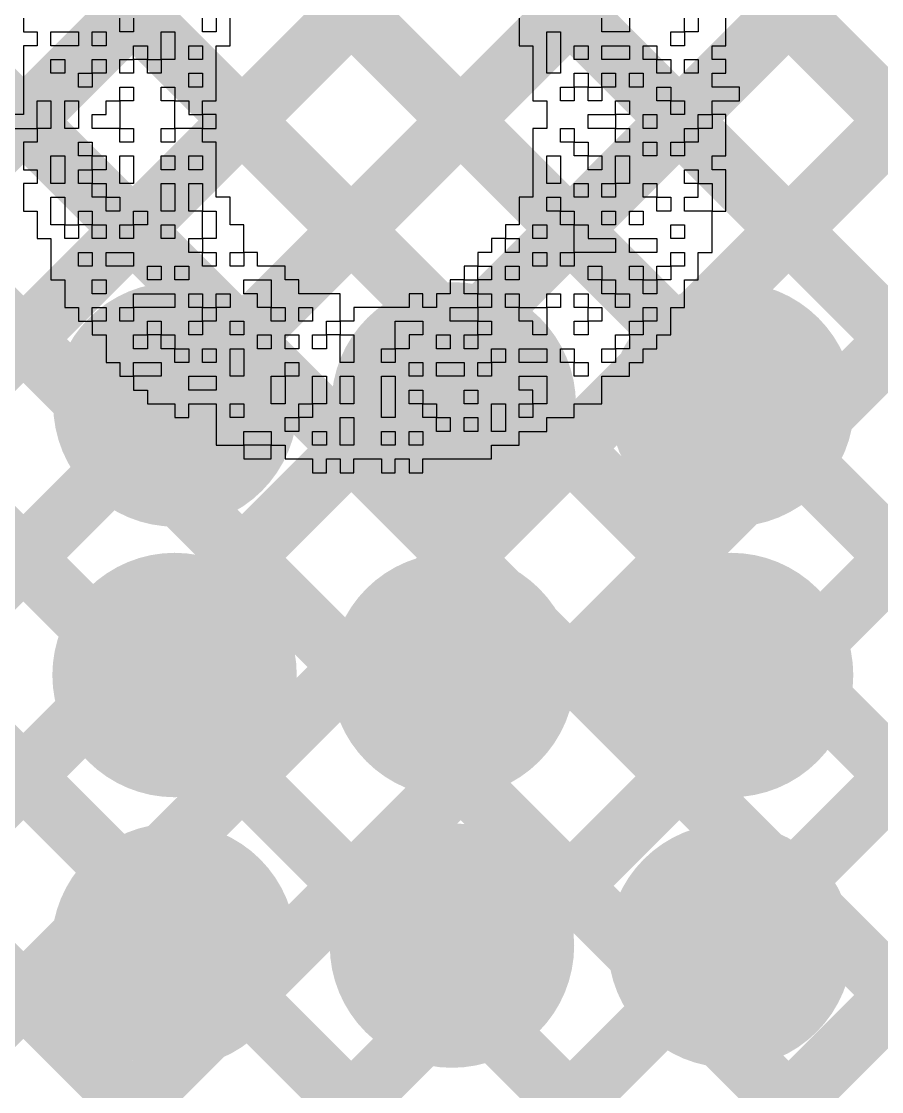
# Model space of a CAD drawing. Header units: millimetres. Extents: x 3.06 to 5.82, y 1.29 to 3.84.
# Drawn here: x 4.9071 to 5.0184, y 2.2361 to 2.3746 of the extents above; entities that cross this region are included whole.
import ezdxf

# ---------------------------------------------------------------- set-up
doc = ezdxf.new("R2010")
doc.units = ezdxf.units.MM
doc.header["$MEASUREMENT"] = 0
for name, color, linetype in [('BottomLayer', 5, 'Continuous'), ('BottomOverlay', 54, 'Continuous'), ('BottomSolder', 6, 'Continuous'), ('MultiLayer', 9, 'Continuous'), ('TopLayer', 1, 'Continuous'), ('TopSolder', 216, 'Continuous'), ('ViaHoleLayer', 16, 'Continuous')]:
    doc.layers.add(name, color=color, linetype=linetype)

msp = doc.modelspace()

# ---------------------------------------------------------------- linework, layer by layer
at = {"layer": 'BottomLayer', "const_width": 0.008}
for points in [[(4.789, 2.21513), (5.32539, 2.75152)], [(4.789, 2.18685), (5.35367, 2.75152)], [(4.789, 2.24341), (5.27927, 2.73368)], [(4.789, 2.15856), (5.355, 2.72456)], [(4.789, 2.13028), (5.35968, 2.70096)], [(4.789, 2.10199), (5.37281, 2.68581)], [(4.789, 2.5932), (5.38019, 2.002)], [(4.789, 2.07371), (5.2974, 2.58211)], [(4.789, 2.56491), (5.35191, 2.002)], [(4.79368, 2.0501), (5.299, 2.55542)], [(4.789, 2.53663), (5.32363, 2.002)], [(4.80587, 2.03401), (5.299, 2.52714)], [(4.789, 2.50834), (5.29534, 2.002)], [(4.789, 2.48006), (5.276, 1.99306)], [(4.789, 2.45177), (5.25277, 1.988)], [(4.789, 2.42349), (5.22449, 1.988)], [(4.789, 2.3952), (5.2102, 1.974)], [(4.789, 2.36692), (5.18784, 1.96808)]]:
    msp.add_lwpolyline(points, dxfattribs=at)
at = {"layer": 'BottomLayer', "const_width": 0.01181}
for points in [[(4.92109, 2.325, 1), (4.93291, 2.325, 1)], [(4.95709, 2.325, 1), (4.96891, 2.325, 1)], [(4.99309, 2.325, 1), (5.00491, 2.325, 1)], [(4.92098, 2.29, 1), (4.93279, 2.29, 1)], [(4.95698, 2.29, 1), (4.96879, 2.29, 1)], [(4.99298, 2.29, 1), (5.00479, 2.29, 1)], [(4.92087, 2.255, 1), (4.93268, 2.255, 1)], [(4.95687, 2.255, 1), (4.96868, 2.255, 1)], [(4.99287, 2.255, 1), (5.00468, 2.255, 1)]]:
    msp.add_lwpolyline(points, format="xyb", close=True, dxfattribs=at)
at = {"layer": 'BottomOverlay'}
for p, q in [((4.90733, 2.37497), (4.90733, 2.37319)), ((4.9198, 2.37319), (4.9198, 2.37497)), ((4.92158, 2.37497), (4.92158, 2.37319)), ((4.93049, 2.37319), (4.93049, 2.37497)), ((4.93227, 2.37497), (4.93227, 2.37319)), ((4.93406, 2.37319), (4.93406, 2.37497)), ((4.97147, 2.37497), (4.97147, 2.37319)), ((4.98216, 2.37319), (4.98216, 2.37497)), ((4.98573, 2.37497), (4.98573, 2.37319)), ((4.99285, 2.37319), (4.99285, 2.37497)), ((4.99463, 2.37497), (4.99463, 2.37319)), ((4.9982, 2.37319), (4.9982, 2.37497)), ((4.90733, 2.37319), (4.90911, 2.37319)), ((4.90911, 2.37319), (4.90911, 2.3714)), ((4.91089, 2.3714), (4.91089, 2.37319)), ((4.91089, 2.37319), (4.91446, 2.37319)), ((4.91446, 2.37319), (4.91446, 2.3714)), ((4.91624, 2.3714), (4.91624, 2.37319)), ((4.91624, 2.37319), (4.91802, 2.37319)), ((4.91802, 2.37319), (4.91802, 2.3714)), ((4.92158, 2.37319), (4.9198, 2.37319)), ((4.92515, 2.3714), (4.92515, 2.37319)), ((4.92515, 2.37319), (4.92693, 2.37319)), ((4.92693, 2.37319), (4.92693, 2.3714)), ((4.93227, 2.37319), (4.93049, 2.37319)), ((4.93406, 2.3714), (4.93406, 2.37319)), ((4.97147, 2.37319), (4.97147, 2.3714)), ((4.97504, 2.3714), (4.97504, 2.37319)), ((4.97504, 2.37319), (4.97682, 2.37319)), ((4.97682, 2.37319), (4.97682, 2.3714)), ((4.98573, 2.37319), (4.98216, 2.37319)), ((4.99107, 2.3714), (4.99107, 2.37319)), ((4.99107, 2.37319), (4.99285, 2.37319)), ((4.99463, 2.37319), (4.99285, 2.37319)), ((4.99285, 2.37319), (4.99285, 2.3714)), ((4.9982, 2.3714), (4.9982, 2.37319)), ((4.90911, 2.3714), (4.90733, 2.3714)), ((4.90733, 2.3714), (4.90733, 2.36962)), ((4.91446, 2.3714), (4.91089, 2.3714)), ((4.91802, 2.3714), (4.91624, 2.3714)), ((4.92158, 2.36962), (4.92158, 2.3714)), ((4.92158, 2.3714), (4.92337, 2.3714)), ((4.92337, 2.3714), (4.92337, 2.36962)), ((4.92515, 2.36962), (4.92515, 2.3714)), ((4.92693, 2.3714), (4.92693, 2.36962)), ((4.92871, 2.36962), (4.92871, 2.3714)), ((4.92871, 2.3714), (4.93049, 2.3714)), ((4.93049, 2.3714), (4.93049, 2.36962)), ((4.93227, 2.36962), (4.93227, 2.3714)), ((4.93227, 2.3714), (4.93406, 2.3714)), ((4.97147, 2.3714), (4.97325, 2.3714)), ((4.97325, 2.3714), (4.97325, 2.36962)), ((4.97504, 2.36962), (4.97504, 2.3714)), ((4.97682, 2.3714), (4.97682, 2.36962)), ((4.9786, 2.36962), (4.9786, 2.3714)), ((4.9786, 2.3714), (4.98038, 2.3714)), ((4.98038, 2.3714), (4.98038, 2.36962)), ((4.98216, 2.36962), (4.98216, 2.3714)), ((4.98216, 2.3714), (4.98573, 2.3714)), ((4.98573, 2.3714), (4.98573, 2.36962)), ((4.98751, 2.36962), (4.98751, 2.3714)), ((4.98751, 2.3714), (4.98929, 2.3714)), ((4.98929, 2.3714), (4.98929, 2.36962)), ((4.99285, 2.3714), (4.99107, 2.3714)), ((4.99642, 2.36962), (4.99642, 2.3714)), ((4.99642, 2.3714), (4.9982, 2.3714)), ((4.90733, 2.36962), (4.90733, 2.36784)), ((4.91089, 2.36784), (4.91089, 2.36962)), ((4.91089, 2.36962), (4.91267, 2.36962)), ((4.91267, 2.36962), (4.91267, 2.36784)), ((4.91624, 2.36784), (4.91624, 2.36962)), ((4.91624, 2.36962), (4.91802, 2.36962)), ((4.91802, 2.36962), (4.91802, 2.36784)), ((4.9198, 2.36784), (4.9198, 2.36962)), ((4.9198, 2.36962), (4.92158, 2.36962)), ((4.92337, 2.36962), (4.92158, 2.36962)), ((4.92158, 2.36962), (4.92158, 2.36784)), ((4.92337, 2.36784), (4.92337, 2.36962)), ((4.92337, 2.36962), (4.92515, 2.36962)), ((4.92693, 2.36962), (4.92515, 2.36962)), ((4.92515, 2.36962), (4.92515, 2.36784)), ((4.93049, 2.36962), (4.92871, 2.36962)), ((4.93227, 2.36784), (4.93227, 2.36962)), ((4.97325, 2.36962), (4.97325, 2.36784)), ((4.97504, 2.36784), (4.97504, 2.36962)), ((4.97682, 2.36962), (4.97682, 2.36784)), ((4.98038, 2.36962), (4.9786, 2.36962)), ((4.98573, 2.36962), (4.98216, 2.36962)), ((4.98929, 2.36962), (4.98751, 2.36962)), ((4.98929, 2.36784), (4.98929, 2.36962)), ((4.98929, 2.36962), (4.99107, 2.36962)), ((4.99107, 2.36962), (4.99107, 2.36784)), ((4.99285, 2.36784), (4.99285, 2.36962)), ((4.99285, 2.36962), (4.99463, 2.36962)), ((4.99463, 2.36962), (4.99463, 2.36784)), ((4.9982, 2.36962), (4.99642, 2.36962)), ((4.9982, 2.36784), (4.9982, 2.36962)), ((4.90733, 2.36784), (4.90733, 2.36606)), ((4.91267, 2.36784), (4.91089, 2.36784)), ((4.91446, 2.36606), (4.91446, 2.36784)), ((4.91446, 2.36784), (4.91624, 2.36784)), ((4.91802, 2.36784), (4.91624, 2.36784)), ((4.91624, 2.36784), (4.91624, 2.36606)), ((4.92158, 2.36784), (4.9198, 2.36784)), ((4.92515, 2.36784), (4.92337, 2.36784)), ((4.92871, 2.36606), (4.92871, 2.36784)), ((4.92871, 2.36784), (4.93049, 2.36784)), ((4.93049, 2.36784), (4.93049, 2.36606)), ((4.93227, 2.36606), (4.93227, 2.36784)), ((4.97325, 2.36784), (4.97325, 2.36606)), ((4.97682, 2.36784), (4.97504, 2.36784)), ((4.9786, 2.36606), (4.9786, 2.36784)), ((4.9786, 2.36784), (4.98038, 2.36784)), ((4.98038, 2.36784), (4.98038, 2.36606)), ((4.98216, 2.36606), (4.98216, 2.36784)), ((4.98216, 2.36784), (4.98394, 2.36784)), ((4.98394, 2.36784), (4.98394, 2.36606)), ((4.98573, 2.36606), (4.98573, 2.36784)), ((4.98573, 2.36784), (4.98751, 2.36784)), ((4.98751, 2.36784), (4.98751, 2.36606)), ((4.99107, 2.36784), (4.98929, 2.36784)), ((4.99463, 2.36784), (4.99285, 2.36784)), ((4.99642, 2.36606), (4.99642, 2.36784)), ((4.99642, 2.36784), (4.9982, 2.36784)), ((4.90733, 2.36606), (4.90733, 2.36428)), ((4.91624, 2.36606), (4.91446, 2.36606)), ((4.9198, 2.36428), (4.9198, 2.36606)), ((4.9198, 2.36606), (4.92158, 2.36606)), ((4.92158, 2.36606), (4.92158, 2.36428)), ((4.92515, 2.36428), (4.92515, 2.36606)), ((4.92515, 2.36606), (4.92693, 2.36606)), ((4.92693, 2.36606), (4.92693, 2.36428)), ((4.93049, 2.36606), (4.92871, 2.36606)), ((4.93227, 2.36428), (4.93227, 2.36606)), ((4.97325, 2.36606), (4.97325, 2.36428)), ((4.97682, 2.36428), (4.97682, 2.36606)), ((4.97682, 2.36606), (4.9786, 2.36606)), ((4.98038, 2.36606), (4.9786, 2.36606)), ((4.9786, 2.36606), (4.9786, 2.36428)), ((4.98038, 2.36428), (4.98038, 2.36606)), ((4.98038, 2.36606), (4.98216, 2.36606)), ((4.98394, 2.36606), (4.98216, 2.36606)), ((4.98216, 2.36606), (4.98216, 2.36428)), ((4.98751, 2.36606), (4.98573, 2.36606)), ((4.98929, 2.36428), (4.98929, 2.36606)), ((4.98929, 2.36606), (4.99107, 2.36606)), ((4.99107, 2.36606), (4.99107, 2.36428)), ((4.99998, 2.36606), (4.99642, 2.36606)), ((4.99998, 2.36428), (4.99998, 2.36606)), ((4.90733, 2.36428), (4.90733, 2.3625)), ((4.90911, 2.3625), (4.90911, 2.36428)), ((4.90911, 2.36428), (4.91089, 2.36428)), ((4.91089, 2.36428), (4.91089, 2.3625)), ((4.91267, 2.3625), (4.91267, 2.36428)), ((4.91267, 2.36428), (4.91446, 2.36428)), ((4.91446, 2.36428), (4.91446, 2.3625)), ((4.91802, 2.3625), (4.91802, 2.36428)), ((4.91802, 2.36428), (4.9198, 2.36428)), ((4.92158, 2.36428), (4.9198, 2.36428)), ((4.9198, 2.36428), (4.9198, 2.3625)), ((4.92693, 2.36428), (4.92515, 2.36428)), ((4.92693, 2.3625), (4.92693, 2.36428)), ((4.92693, 2.36428), (4.92871, 2.36428)), ((4.92871, 2.36428), (4.92871, 2.3625)), ((4.93049, 2.3625), (4.93049, 2.36428)), ((4.93049, 2.36428), (4.93227, 2.36428)), ((4.97325, 2.36428), (4.97504, 2.36428)), ((4.97504, 2.36428), (4.97504, 2.3625)), ((4.9786, 2.36428), (4.97682, 2.36428)), ((4.98216, 2.36428), (4.98038, 2.36428)), ((4.98394, 2.3625), (4.98394, 2.36428)), ((4.98394, 2.36428), (4.98573, 2.36428)), ((4.98573, 2.36428), (4.98573, 2.3625)), ((4.99107, 2.36428), (4.98929, 2.36428)), ((4.99107, 2.3625), (4.99107, 2.36428)), ((4.99107, 2.36428), (4.99285, 2.36428)), ((4.99285, 2.36428), (4.99285, 2.3625)), ((4.99642, 2.3625), (4.99642, 2.36428)), ((4.99642, 2.36428), (4.99998, 2.36428)), ((4.90733, 2.3625), (4.90555, 2.3625)), ((4.90911, 2.36071), (4.90911, 2.3625)), ((4.91089, 2.3625), (4.91089, 2.36071)), ((4.91267, 2.36071), (4.91267, 2.3625)), ((4.91446, 2.3625), (4.91446, 2.36071)), ((4.91624, 2.36071), (4.91624, 2.3625)), ((4.91624, 2.3625), (4.91802, 2.3625)), ((4.9198, 2.3625), (4.9198, 2.36071)), ((4.92693, 2.36071), (4.92693, 2.3625)), ((4.92871, 2.3625), (4.93049, 2.3625)), ((4.93227, 2.3625), (4.93049, 2.3625)), ((4.93049, 2.3625), (4.93049, 2.36071)), ((4.93227, 2.36071), (4.93227, 2.3625)), ((4.97504, 2.3625), (4.97504, 2.36071)), ((4.98038, 2.36071), (4.98038, 2.3625)), ((4.98038, 2.3625), (4.98394, 2.3625)), ((4.98573, 2.3625), (4.98394, 2.3625)), ((4.98394, 2.3625), (4.98394, 2.36071)), ((4.98751, 2.36071), (4.98751, 2.3625)), ((4.98751, 2.3625), (4.98929, 2.3625)), ((4.98929, 2.3625), (4.98929, 2.36071)), ((4.99285, 2.3625), (4.99107, 2.3625)), ((4.99463, 2.36071), (4.99463, 2.3625)), ((4.99463, 2.3625), (4.99642, 2.3625)), ((4.9982, 2.3625), (4.99642, 2.3625)), ((4.99642, 2.3625), (4.99642, 2.36071)), ((4.9982, 2.36071), (4.9982, 2.3625)), ((4.90555, 2.36071), (4.90911, 2.36071)), ((4.91089, 2.36071), (4.90911, 2.36071)), ((4.90911, 2.36071), (4.90911, 2.35893)), ((4.91446, 2.36071), (4.91267, 2.36071)), ((4.9198, 2.36071), (4.91624, 2.36071)), ((4.9198, 2.35893), (4.9198, 2.36071)), ((4.9198, 2.36071), (4.92158, 2.36071)), ((4.92158, 2.36071), (4.92158, 2.35893)), ((4.92515, 2.35893), (4.92515, 2.36071)), ((4.92515, 2.36071), (4.92693, 2.36071)), ((4.93049, 2.36071), (4.92693, 2.36071)), ((4.92693, 2.36071), (4.92693, 2.35893)), ((4.93049, 2.35893), (4.93049, 2.36071)), ((4.93049, 2.36071), (4.93227, 2.36071)), ((4.97504, 2.36071), (4.97325, 2.36071)), ((4.97325, 2.36071), (4.97325, 2.35893)), ((4.97682, 2.35893), (4.97682, 2.36071)), ((4.97682, 2.36071), (4.9786, 2.36071)), ((4.9786, 2.36071), (4.9786, 2.35893)), ((4.98394, 2.36071), (4.98038, 2.36071)), ((4.98394, 2.35893), (4.98394, 2.36071)), ((4.98394, 2.36071), (4.98573, 2.36071)), ((4.98573, 2.36071), (4.98573, 2.35893)), ((4.98929, 2.36071), (4.98751, 2.36071)), ((4.99285, 2.35893), (4.99285, 2.36071)), ((4.99285, 2.36071), (4.99463, 2.36071)), ((4.99642, 2.36071), (4.99463, 2.36071)), ((4.99463, 2.36071), (4.99463, 2.35893)), ((4.9982, 2.35893), (4.9982, 2.36071)), ((4.90911, 2.35893), (4.90733, 2.35893)), ((4.90733, 2.35893), (4.90733, 2.35715)), ((4.91446, 2.35715), (4.91446, 2.35893)), ((4.91446, 2.35893), (4.91624, 2.35893)), ((4.91624, 2.35893), (4.91624, 2.35715)), ((4.92158, 2.35893), (4.9198, 2.35893)), ((4.92693, 2.35893), (4.92515, 2.35893)), ((4.93227, 2.35893), (4.93049, 2.35893)), ((4.93227, 2.35715), (4.93227, 2.35893)), ((4.97325, 2.35893), (4.97325, 2.35715)), ((4.9786, 2.35893), (4.97682, 2.35893)), ((4.9786, 2.35715), (4.9786, 2.35893)), ((4.9786, 2.35893), (4.98038, 2.35893)), ((4.98038, 2.35893), (4.98038, 2.35715)), ((4.98573, 2.35893), (4.98394, 2.35893)), ((4.98751, 2.35715), (4.98751, 2.35893)), ((4.98751, 2.35893), (4.98929, 2.35893)), ((4.98929, 2.35893), (4.98929, 2.35715)), ((4.99107, 2.35715), (4.99107, 2.35893)), ((4.99107, 2.35893), (4.99285, 2.35893)), ((4.99463, 2.35893), (4.99285, 2.35893)), ((4.99285, 2.35893), (4.99285, 2.35715)), ((4.9982, 2.35715), (4.9982, 2.35893)), ((4.90733, 2.35715), (4.90733, 2.35537)), ((4.91089, 2.35537), (4.91089, 2.35715)), ((4.91089, 2.35715), (4.91267, 2.35715)), ((4.91267, 2.35715), (4.91267, 2.35537)), ((4.91624, 2.35715), (4.91446, 2.35715)), ((4.91624, 2.35537), (4.91624, 2.35715)), ((4.91624, 2.35715), (4.91802, 2.35715)), ((4.91802, 2.35715), (4.91802, 2.35537)), ((4.9198, 2.35537), (4.9198, 2.35715)), ((4.9198, 2.35715), (4.92158, 2.35715)), ((4.92158, 2.35715), (4.92158, 2.35537)), ((4.92515, 2.35537), (4.92515, 2.35715)), ((4.92515, 2.35715), (4.92693, 2.35715)), ((4.92693, 2.35715), (4.92693, 2.35537)), ((4.92871, 2.35537), (4.92871, 2.35715)), ((4.92871, 2.35715), (4.93049, 2.35715)), ((4.93049, 2.35715), (4.93049, 2.35537)), ((4.93227, 2.35537), (4.93227, 2.35715)), ((4.97325, 2.35715), (4.97325, 2.35537)), ((4.97504, 2.35537), (4.97504, 2.35715)), ((4.97504, 2.35715), (4.97682, 2.35715)), ((4.97682, 2.35715), (4.97682, 2.35537)), ((4.98038, 2.35715), (4.9786, 2.35715)), ((4.98038, 2.35537), (4.98038, 2.35715)), ((4.98038, 2.35715), (4.98216, 2.35715)), ((4.98216, 2.35715), (4.98216, 2.35537)), ((4.98394, 2.35537), (4.98394, 2.35715)), ((4.98394, 2.35715), (4.98573, 2.35715)), ((4.98573, 2.35715), (4.98573, 2.35537)), ((4.98929, 2.35715), (4.98751, 2.35715)), ((4.99285, 2.35715), (4.99107, 2.35715)), ((4.99642, 2.35537), (4.99642, 2.35715)), ((4.99642, 2.35715), (4.9982, 2.35715)), ((4.90733, 2.35537), (4.90911, 2.35537)), ((4.90911, 2.35537), (4.90911, 2.35359)), ((4.91089, 2.35359), (4.91089, 2.35537)), ((4.91267, 2.35537), (4.91267, 2.35359)), ((4.91446, 2.35359), (4.91446, 2.35537)), ((4.91446, 2.35537), (4.91624, 2.35537)), ((4.91802, 2.35537), (4.91624, 2.35537)), ((4.91624, 2.35537), (4.91624, 2.35359)), ((4.9198, 2.35359), (4.9198, 2.35537)), ((4.92158, 2.35537), (4.92158, 2.35359)), ((4.92693, 2.35537), (4.92515, 2.35537)), ((4.93049, 2.35537), (4.92871, 2.35537)), ((4.93227, 2.35359), (4.93227, 2.35537)), ((4.97325, 2.35537), (4.97325, 2.35359)), ((4.97504, 2.35359), (4.97504, 2.35537)), ((4.97682, 2.35537), (4.97682, 2.35359)), ((4.98216, 2.35537), (4.98038, 2.35537)), ((4.98394, 2.35359), (4.98394, 2.35537)), ((4.98573, 2.35537), (4.98573, 2.35359)), ((4.99285, 2.35359), (4.99285, 2.35537)), ((4.99285, 2.35537), (4.99463, 2.35537)), ((4.99463, 2.35537), (4.99463, 2.35359)), ((4.9982, 2.35537), (4.99642, 2.35537)), ((4.9982, 2.35359), (4.9982, 2.35537)), ((4.90911, 2.35359), (4.90733, 2.35359)), ((4.90733, 2.35359), (4.90733, 2.35181)), ((4.91267, 2.35359), (4.91089, 2.35359)), ((4.91624, 2.35359), (4.91446, 2.35359)), ((4.91624, 2.35181), (4.91624, 2.35359)), ((4.91624, 2.35359), (4.91802, 2.35359)), ((4.91802, 2.35359), (4.91802, 2.35181)), ((4.92158, 2.35359), (4.9198, 2.35359)), ((4.92515, 2.35181), (4.92515, 2.35359)), ((4.92515, 2.35359), (4.92693, 2.35359)), ((4.92693, 2.35359), (4.92693, 2.35181)), ((4.92871, 2.35181), (4.92871, 2.35359)), ((4.92871, 2.35359), (4.93049, 2.35359)), ((4.93049, 2.35359), (4.93049, 2.35181)), ((4.93227, 2.35181), (4.93227, 2.35359)), ((4.97325, 2.35359), (4.97325, 2.35181)), ((4.97682, 2.35359), (4.97504, 2.35359)), ((4.9786, 2.35181), (4.9786, 2.35359)), ((4.9786, 2.35359), (4.98038, 2.35359)), ((4.98038, 2.35359), (4.98038, 2.35181)), ((4.98216, 2.35181), (4.98216, 2.35359)), ((4.98216, 2.35359), (4.98394, 2.35359)), ((4.98573, 2.35359), (4.98394, 2.35359)), ((4.98394, 2.35359), (4.98394, 2.35181)), ((4.98751, 2.35181), (4.98751, 2.35359)), ((4.98751, 2.35359), (4.98929, 2.35359)), ((4.98929, 2.35359), (4.98929, 2.35181)), ((4.99463, 2.35359), (4.99285, 2.35359)), ((4.99463, 2.35181), (4.99463, 2.35359)), ((4.99463, 2.35359), (4.99642, 2.35359)), ((4.99642, 2.35359), (4.99642, 2.35181)), ((4.9982, 2.35181), (4.9982, 2.35359)), ((4.90733, 2.35181), (4.90733, 2.35002)), ((4.91089, 2.35002), (4.91089, 2.35181)), ((4.91089, 2.35181), (4.91267, 2.35181)), ((4.91267, 2.35181), (4.91267, 2.35002)), ((4.91802, 2.35181), (4.91624, 2.35181)), ((4.91802, 2.35002), (4.91802, 2.35181)), ((4.91802, 2.35181), (4.9198, 2.35181)), ((4.9198, 2.35181), (4.9198, 2.35002)), ((4.92515, 2.35002), (4.92515, 2.35181)), ((4.92693, 2.35181), (4.92693, 2.35002)), ((4.92871, 2.35002), (4.92871, 2.35181)), ((4.93049, 2.35181), (4.93049, 2.35002)), ((4.93406, 2.35181), (4.93227, 2.35181)), ((4.93406, 2.35002), (4.93406, 2.35181)), ((4.97325, 2.35181), (4.97147, 2.35181)), ((4.97147, 2.35181), (4.97147, 2.35002)), ((4.97504, 2.35002), (4.97504, 2.35181)), ((4.97504, 2.35181), (4.97682, 2.35181)), ((4.97682, 2.35181), (4.97682, 2.35002)), ((4.98038, 2.35181), (4.9786, 2.35181)), ((4.98394, 2.35181), (4.98216, 2.35181)), ((4.98929, 2.35181), (4.98751, 2.35181)), ((4.98929, 2.35002), (4.98929, 2.35181)), ((4.98929, 2.35181), (4.99107, 2.35181)), ((4.99107, 2.35181), (4.99107, 2.35002)), ((4.99285, 2.35002), (4.99285, 2.35181)), ((4.99285, 2.35181), (4.99463, 2.35181)), ((4.99642, 2.35181), (4.99642, 2.35002)), ((4.9982, 2.35002), (4.9982, 2.35181)), ((4.90733, 2.35002), (4.90911, 2.35002)), ((4.90911, 2.35002), (4.90911, 2.34824)), ((4.91089, 2.34824), (4.91089, 2.35002)), ((4.91267, 2.35002), (4.91267, 2.34824)), ((4.91446, 2.34824), (4.91446, 2.35002)), ((4.91446, 2.35002), (4.91624, 2.35002)), ((4.91624, 2.35002), (4.91624, 2.34824)), ((4.9198, 2.35002), (4.91802, 2.35002)), ((4.92158, 2.34824), (4.92158, 2.35002)), ((4.92158, 2.35002), (4.92337, 2.35002)), ((4.92337, 2.35002), (4.92337, 2.34824)), ((4.92693, 2.35002), (4.92515, 2.35002)), ((4.93049, 2.35002), (4.92871, 2.35002)), ((4.93049, 2.34824), (4.93049, 2.35002)), ((4.93049, 2.35002), (4.93227, 2.35002)), ((4.93227, 2.35002), (4.93227, 2.34824)), ((4.93406, 2.34824), (4.93406, 2.35002)), ((4.97147, 2.35002), (4.97147, 2.34824)), ((4.97682, 2.35002), (4.97504, 2.35002)), ((4.97682, 2.34824), (4.97682, 2.35002)), ((4.97682, 2.35002), (4.9786, 2.35002)), ((4.9786, 2.35002), (4.9786, 2.34824)), ((4.98216, 2.34824), (4.98216, 2.35002)), ((4.98216, 2.35002), (4.98394, 2.35002)), ((4.98394, 2.35002), (4.98394, 2.34824)), ((4.98573, 2.34824), (4.98573, 2.35002)), ((4.98573, 2.35002), (4.98751, 2.35002)), ((4.98751, 2.35002), (4.98751, 2.34824)), ((4.99107, 2.35002), (4.98929, 2.35002)), ((4.99642, 2.35002), (4.99285, 2.35002)), ((4.99642, 2.34824), (4.99642, 2.35002)), ((4.99642, 2.35002), (4.9982, 2.35002)), ((4.90911, 2.34824), (4.90911, 2.34646)), ((4.91267, 2.34824), (4.91089, 2.34824)), ((4.91267, 2.34646), (4.91267, 2.34824)), ((4.91267, 2.34824), (4.91446, 2.34824)), ((4.91624, 2.34824), (4.91446, 2.34824)), ((4.91446, 2.34824), (4.91446, 2.34646)), ((4.91624, 2.34646), (4.91624, 2.34824)), ((4.91624, 2.34824), (4.91802, 2.34824)), ((4.91802, 2.34824), (4.91802, 2.34646)), ((4.9198, 2.34646), (4.9198, 2.34824)), ((4.9198, 2.34824), (4.92158, 2.34824)), ((4.92337, 2.34824), (4.92158, 2.34824)), ((4.92158, 2.34824), (4.92158, 2.34646)), ((4.92515, 2.34646), (4.92515, 2.34824)), ((4.92515, 2.34824), (4.92693, 2.34824)), ((4.92693, 2.34824), (4.92693, 2.34646)), ((4.93049, 2.34646), (4.93049, 2.34824)), ((4.93227, 2.34824), (4.93227, 2.34646)), ((4.93584, 2.34824), (4.93406, 2.34824)), ((4.93584, 2.34646), (4.93584, 2.34824)), ((4.97147, 2.34824), (4.96969, 2.34824)), ((4.96969, 2.34824), (4.96969, 2.34646)), ((4.97325, 2.34646), (4.97325, 2.34824)), ((4.97325, 2.34824), (4.97504, 2.34824)), ((4.97504, 2.34824), (4.97504, 2.34646)), ((4.9786, 2.34824), (4.97682, 2.34824)), ((4.9786, 2.34646), (4.9786, 2.34824)), ((4.9786, 2.34824), (4.98038, 2.34824)), ((4.98038, 2.34824), (4.98038, 2.34646)), ((4.98394, 2.34824), (4.98216, 2.34824)), ((4.98751, 2.34824), (4.98573, 2.34824)), ((4.99107, 2.34646), (4.99107, 2.34824)), ((4.99107, 2.34824), (4.99285, 2.34824)), ((4.99285, 2.34824), (4.99285, 2.34646)), ((4.99642, 2.34646), (4.99642, 2.34824)), ((4.90911, 2.34646), (4.91089, 2.34646)), ((4.91089, 2.34646), (4.91089, 2.34468)), ((4.91446, 2.34646), (4.91267, 2.34646)), ((4.91802, 2.34646), (4.91624, 2.34646)), ((4.92158, 2.34646), (4.9198, 2.34646)), ((4.92693, 2.34646), (4.92515, 2.34646)), ((4.92871, 2.34468), (4.92871, 2.34646)), ((4.92871, 2.34646), (4.93049, 2.34646)), ((4.93227, 2.34646), (4.93049, 2.34646)), ((4.93049, 2.34646), (4.93049, 2.34468)), ((4.93584, 2.34468), (4.93584, 2.34646)), ((4.96969, 2.34646), (4.96791, 2.34646)), ((4.96791, 2.34646), (4.96791, 2.34468)), ((4.96969, 2.34468), (4.96969, 2.34646)), ((4.96969, 2.34646), (4.97147, 2.34646)), ((4.97147, 2.34646), (4.97147, 2.34468)), ((4.97504, 2.34646), (4.97325, 2.34646)), ((4.9786, 2.34468), (4.9786, 2.34646)), ((4.98038, 2.34646), (4.98394, 2.34646)), ((4.98394, 2.34646), (4.98394, 2.34468)), ((4.98573, 2.34468), (4.98573, 2.34646)), ((4.98573, 2.34646), (4.98929, 2.34646)), ((4.98929, 2.34646), (4.98929, 2.34468)), ((4.99285, 2.34646), (4.99107, 2.34646)), ((4.99642, 2.34468), (4.99642, 2.34646)), ((4.91089, 2.34468), (4.91089, 2.3429)), ((4.91446, 2.3429), (4.91446, 2.34468)), ((4.91446, 2.34468), (4.91624, 2.34468)), ((4.91624, 2.34468), (4.91624, 2.3429)), ((4.91802, 2.3429), (4.91802, 2.34468)), ((4.91802, 2.34468), (4.92158, 2.34468)), ((4.92158, 2.34468), (4.92158, 2.3429)), ((4.93049, 2.34468), (4.92871, 2.34468)), ((4.93049, 2.3429), (4.93049, 2.34468)), ((4.93049, 2.34468), (4.93227, 2.34468)), ((4.93227, 2.34468), (4.93227, 2.3429)), ((4.93406, 2.3429), (4.93406, 2.34468)), ((4.93406, 2.34468), (4.93584, 2.34468)), ((4.93762, 2.34468), (4.93584, 2.34468)), ((4.93584, 2.34468), (4.93584, 2.3429)), ((4.93762, 2.3429), (4.93762, 2.34468)), ((4.96791, 2.34468), (4.96613, 2.34468)), ((4.96613, 2.34468), (4.96613, 2.3429)), ((4.97147, 2.34468), (4.96969, 2.34468)), ((4.97325, 2.3429), (4.97325, 2.34468)), ((4.97325, 2.34468), (4.97504, 2.34468)), ((4.97504, 2.34468), (4.97504, 2.3429)), ((4.97682, 2.3429), (4.97682, 2.34468)), ((4.97682, 2.34468), (4.9786, 2.34468)), ((4.98394, 2.34468), (4.9786, 2.34468)), ((4.9786, 2.34468), (4.9786, 2.3429)), ((4.98929, 2.34468), (4.98573, 2.34468)), ((4.99107, 2.3429), (4.99107, 2.34468)), ((4.99107, 2.34468), (4.99285, 2.34468)), ((4.99285, 2.34468), (4.99285, 2.3429)), ((4.99463, 2.3429), (4.99463, 2.34468)), ((4.99463, 2.34468), (4.99642, 2.34468)), ((4.91089, 2.3429), (4.91089, 2.34111)), ((4.91624, 2.3429), (4.91446, 2.3429)), ((4.92158, 2.3429), (4.91802, 2.3429)), ((4.92337, 2.34111), (4.92337, 2.3429)), ((4.92337, 2.3429), (4.92515, 2.3429)), ((4.92515, 2.3429), (4.92515, 2.34111)), ((4.92693, 2.34111), (4.92693, 2.3429)), ((4.92693, 2.3429), (4.92871, 2.3429)), ((4.92871, 2.3429), (4.92871, 2.34111)), ((4.93227, 2.3429), (4.93049, 2.3429)), ((4.93584, 2.3429), (4.93406, 2.3429)), ((4.94118, 2.3429), (4.93762, 2.3429)), ((4.94118, 2.34111), (4.94118, 2.3429)), ((4.96613, 2.3429), (4.96435, 2.3429)), ((4.96435, 2.3429), (4.96435, 2.34111)), ((4.96613, 2.34111), (4.96613, 2.3429)), ((4.96613, 2.3429), (4.96791, 2.3429)), ((4.96791, 2.3429), (4.96791, 2.34111)), ((4.96969, 2.34111), (4.96969, 2.3429)), ((4.96969, 2.3429), (4.97147, 2.3429)), ((4.97147, 2.3429), (4.97147, 2.34111)), ((4.97504, 2.3429), (4.97325, 2.3429)), ((4.9786, 2.3429), (4.97682, 2.3429)), ((4.98038, 2.34111), (4.98038, 2.3429)), ((4.98038, 2.3429), (4.98216, 2.3429)), ((4.98216, 2.3429), (4.98216, 2.34111)), ((4.98573, 2.34111), (4.98573, 2.3429)), ((4.98573, 2.3429), (4.98751, 2.3429)), ((4.98751, 2.3429), (4.98751, 2.34111)), ((4.98929, 2.34111), (4.98929, 2.3429)), ((4.98929, 2.3429), (4.99107, 2.3429)), ((4.99285, 2.3429), (4.99107, 2.3429)), ((4.99107, 2.3429), (4.99107, 2.34111)), ((4.99463, 2.34111), (4.99463, 2.3429)), ((4.91089, 2.34111), (4.91267, 2.34111)), ((4.91267, 2.34111), (4.91267, 2.33933)), ((4.91624, 2.33933), (4.91624, 2.34111)), ((4.91624, 2.34111), (4.91802, 2.34111)), ((4.91802, 2.34111), (4.91802, 2.33933)), ((4.92515, 2.34111), (4.92337, 2.34111)), ((4.92871, 2.34111), (4.92693, 2.34111)), ((4.93584, 2.33933), (4.93584, 2.34111)), ((4.93584, 2.34111), (4.9394, 2.34111)), ((4.9394, 2.34111), (4.9394, 2.33933)), ((4.94296, 2.34111), (4.94118, 2.34111)), ((4.94296, 2.33933), (4.94296, 2.34111)), ((4.96435, 2.34111), (4.96256, 2.34111)), ((4.96256, 2.34111), (4.96256, 2.33933)), ((4.96435, 2.33933), (4.96435, 2.34111)), ((4.96435, 2.34111), (4.96613, 2.34111)), ((4.96791, 2.34111), (4.96613, 2.34111)), ((4.96613, 2.34111), (4.96613, 2.33933)), ((4.97147, 2.34111), (4.96969, 2.34111)), ((4.98216, 2.34111), (4.98038, 2.34111)), ((4.98216, 2.33933), (4.98216, 2.34111)), ((4.98216, 2.34111), (4.98394, 2.34111)), ((4.98394, 2.34111), (4.98394, 2.33933)), ((4.98751, 2.34111), (4.98573, 2.34111)), ((4.98751, 2.33933), (4.98751, 2.34111)), ((4.98751, 2.34111), (4.98929, 2.34111)), ((4.99107, 2.34111), (4.98929, 2.34111)), ((4.98929, 2.34111), (4.98929, 2.33933)), ((4.99285, 2.33933), (4.99285, 2.34111)), ((4.99285, 2.34111), (4.99463, 2.34111)), ((4.91267, 2.33933), (4.91267, 2.33755)), ((4.91802, 2.33933), (4.91624, 2.33933)), ((4.92158, 2.33755), (4.92158, 2.33933)), ((4.92158, 2.33933), (4.92693, 2.33933)), ((4.92693, 2.33933), (4.92693, 2.33755)), ((4.92871, 2.33755), (4.92871, 2.33933)), ((4.92871, 2.33933), (4.93049, 2.33933)), ((4.93049, 2.33933), (4.93049, 2.33755)), ((4.93227, 2.33755), (4.93227, 2.33933)), ((4.93227, 2.33933), (4.93406, 2.33933)), ((4.93406, 2.33933), (4.93406, 2.33755)), ((4.93762, 2.33933), (4.93584, 2.33933)), ((4.93762, 2.33755), (4.93762, 2.33933)), ((4.9394, 2.33933), (4.9394, 2.33755)), ((4.94831, 2.33933), (4.94296, 2.33933)), ((4.94831, 2.33755), (4.94831, 2.33933)), ((4.959, 2.33933), (4.95722, 2.33933)), ((4.95722, 2.33933), (4.95722, 2.33755)), ((4.959, 2.33755), (4.959, 2.33933)), ((4.96256, 2.33933), (4.96078, 2.33933)), ((4.96078, 2.33933), (4.96078, 2.33755)), ((4.96613, 2.33933), (4.96435, 2.33933)), ((4.96613, 2.33755), (4.96613, 2.33933)), ((4.96613, 2.33933), (4.96791, 2.33933)), ((4.96791, 2.33933), (4.96791, 2.33755)), ((4.96969, 2.33755), (4.96969, 2.33933)), ((4.96969, 2.33933), (4.97147, 2.33933)), ((4.97147, 2.33933), (4.97147, 2.33755)), ((4.97504, 2.33755), (4.97504, 2.33933)), ((4.97504, 2.33933), (4.97682, 2.33933)), ((4.97682, 2.33933), (4.97682, 2.33755)), ((4.9786, 2.33755), (4.9786, 2.33933)), ((4.9786, 2.33933), (4.98038, 2.33933)), ((4.98038, 2.33933), (4.98038, 2.33755)), ((4.98394, 2.33933), (4.98216, 2.33933)), ((4.98394, 2.33755), (4.98394, 2.33933)), ((4.98394, 2.33933), (4.98573, 2.33933)), ((4.98573, 2.33933), (4.98573, 2.33755)), ((4.98929, 2.33933), (4.98751, 2.33933)), ((4.99285, 2.33755), (4.99285, 2.33933)), ((4.91267, 2.33755), (4.91446, 2.33755)), ((4.91446, 2.33755), (4.91446, 2.33577)), ((4.91624, 2.33577), (4.91624, 2.33755)), ((4.91624, 2.33755), (4.91802, 2.33755)), ((4.91802, 2.33755), (4.91802, 2.33577)), ((4.9198, 2.33577), (4.9198, 2.33755)), ((4.9198, 2.33755), (4.92158, 2.33755)), ((4.92693, 2.33755), (4.92158, 2.33755)), ((4.92158, 2.33755), (4.92158, 2.33577)), ((4.93049, 2.33755), (4.92871, 2.33755)), ((4.93049, 2.33577), (4.93049, 2.33755)), ((4.93049, 2.33755), (4.93227, 2.33755)), ((4.93406, 2.33755), (4.93227, 2.33755)), ((4.93227, 2.33755), (4.93227, 2.33577)), ((4.9394, 2.33755), (4.93762, 2.33755)), ((4.9394, 2.33577), (4.9394, 2.33755)), ((4.9394, 2.33755), (4.94118, 2.33755)), ((4.94118, 2.33755), (4.94118, 2.33577)), ((4.94296, 2.33577), (4.94296, 2.33755)), ((4.94296, 2.33755), (4.94475, 2.33755)), ((4.94475, 2.33755), (4.94475, 2.33577)), ((4.94831, 2.33577), (4.94831, 2.33755)), ((4.95722, 2.33755), (4.95009, 2.33755)), ((4.95009, 2.33755), (4.95009, 2.33577)), ((4.96078, 2.33755), (4.959, 2.33755)), ((4.96256, 2.33577), (4.96256, 2.33755)), ((4.96256, 2.33755), (4.96613, 2.33755)), ((4.96791, 2.33755), (4.96613, 2.33755)), ((4.96613, 2.33755), (4.96613, 2.33577)), ((4.97147, 2.33755), (4.96969, 2.33755)), ((4.97147, 2.33577), (4.97147, 2.33755)), ((4.97147, 2.33755), (4.97504, 2.33755)), ((4.97682, 2.33755), (4.97504, 2.33755)), ((4.97504, 2.33755), (4.97504, 2.33577)), ((4.98038, 2.33755), (4.9786, 2.33755)), ((4.98038, 2.33577), (4.98038, 2.33755)), ((4.98038, 2.33755), (4.98216, 2.33755)), ((4.98216, 2.33755), (4.98216, 2.33577)), ((4.98573, 2.33755), (4.98394, 2.33755)), ((4.98751, 2.33577), (4.98751, 2.33755)), ((4.98751, 2.33755), (4.98929, 2.33755)), ((4.98929, 2.33755), (4.98929, 2.33577)), ((4.99107, 2.33577), (4.99107, 2.33755)), ((4.99107, 2.33755), (4.99285, 2.33755)), ((4.91446, 2.33577), (4.91624, 2.33577)), ((4.91802, 2.33577), (4.91624, 2.33577)), ((4.91624, 2.33577), (4.91624, 2.33399)), ((4.92158, 2.33577), (4.9198, 2.33577)), ((4.92337, 2.33399), (4.92337, 2.33577)), ((4.92337, 2.33577), (4.92515, 2.33577)), ((4.92515, 2.33577), (4.92515, 2.33399)), ((4.92871, 2.33399), (4.92871, 2.33577)), ((4.92871, 2.33577), (4.93049, 2.33577)), ((4.93227, 2.33577), (4.93049, 2.33577)), ((4.93049, 2.33577), (4.93049, 2.33399)), ((4.93406, 2.33399), (4.93406, 2.33577)), ((4.93406, 2.33577), (4.93584, 2.33577)), ((4.93584, 2.33577), (4.93584, 2.33399)), ((4.94118, 2.33577), (4.9394, 2.33577)), ((4.94475, 2.33577), (4.94296, 2.33577)), ((4.94653, 2.33399), (4.94653, 2.33577)), ((4.94653, 2.33577), (4.94831, 2.33577)), ((4.95009, 2.33577), (4.94831, 2.33577)), ((4.94831, 2.33577), (4.94831, 2.33399)), ((4.95544, 2.33399), (4.95544, 2.33577)), ((4.95544, 2.33577), (4.959, 2.33577)), ((4.959, 2.33577), (4.959, 2.33399)), ((4.96613, 2.33577), (4.96256, 2.33577)), ((4.96613, 2.33399), (4.96613, 2.33577)), ((4.96613, 2.33577), (4.96791, 2.33577)), ((4.96791, 2.33577), (4.96791, 2.33399)), ((4.97325, 2.33577), (4.97147, 2.33577)), ((4.97325, 2.33399), (4.97325, 2.33577)), ((4.97504, 2.33577), (4.97504, 2.33399)), ((4.9786, 2.33399), (4.9786, 2.33577)), ((4.9786, 2.33577), (4.98038, 2.33577)), ((4.98216, 2.33577), (4.98038, 2.33577)), ((4.98038, 2.33577), (4.98038, 2.33399)), ((4.98573, 2.33399), (4.98573, 2.33577)), ((4.98573, 2.33577), (4.98751, 2.33577)), ((4.98929, 2.33577), (4.98751, 2.33577)), ((4.98751, 2.33577), (4.98751, 2.33399)), ((4.99107, 2.33399), (4.99107, 2.33577)), ((4.91624, 2.33399), (4.91802, 2.33399)), ((4.91802, 2.33399), (4.91802, 2.33221)), ((4.92158, 2.33221), (4.92158, 2.33399)), ((4.92158, 2.33399), (4.92337, 2.33399)), ((4.92515, 2.33399), (4.92337, 2.33399)), ((4.92337, 2.33399), (4.92337, 2.33221)), ((4.92515, 2.33221), (4.92515, 2.33399)), ((4.92515, 2.33399), (4.92693, 2.33399)), ((4.92693, 2.33399), (4.92693, 2.33221)), ((4.93049, 2.33399), (4.92871, 2.33399)), ((4.93584, 2.33399), (4.93406, 2.33399)), ((4.93762, 2.33221), (4.93762, 2.33399)), ((4.93762, 2.33399), (4.9394, 2.33399)), ((4.9394, 2.33399), (4.9394, 2.33221)), ((4.94118, 2.33221), (4.94118, 2.33399)), ((4.94118, 2.33399), (4.94296, 2.33399)), ((4.94296, 2.33399), (4.94296, 2.33221)), ((4.94475, 2.33221), (4.94475, 2.33399)), ((4.94475, 2.33399), (4.94653, 2.33399)), ((4.94831, 2.33399), (4.94653, 2.33399)), ((4.94653, 2.33399), (4.94653, 2.33221)), ((4.94831, 2.33221), (4.94831, 2.33399)), ((4.94831, 2.33399), (4.95009, 2.33399)), ((4.95009, 2.33399), (4.95009, 2.33221)), ((4.95544, 2.33221), (4.95544, 2.33399)), ((4.959, 2.33399), (4.95722, 2.33399)), ((4.95722, 2.33399), (4.95722, 2.33221)), ((4.96078, 2.33221), (4.96078, 2.33399)), ((4.96078, 2.33399), (4.96256, 2.33399)), ((4.96256, 2.33399), (4.96256, 2.33221)), ((4.96435, 2.33221), (4.96435, 2.33399)), ((4.96435, 2.33399), (4.96613, 2.33399)), ((4.96791, 2.33399), (4.96613, 2.33399)), ((4.96613, 2.33399), (4.96613, 2.33221)), ((4.97504, 2.33399), (4.97325, 2.33399)), ((4.98038, 2.33399), (4.9786, 2.33399)), ((4.98394, 2.33221), (4.98394, 2.33399)), ((4.98394, 2.33399), (4.98573, 2.33399)), ((4.98751, 2.33399), (4.98573, 2.33399)), ((4.98573, 2.33399), (4.98573, 2.33221)), ((4.98929, 2.33221), (4.98929, 2.33399)), ((4.98929, 2.33399), (4.99107, 2.33399)), ((4.91802, 2.33221), (4.91802, 2.33042)), ((4.92337, 2.33221), (4.92158, 2.33221)), ((4.92693, 2.33221), (4.92515, 2.33221)), ((4.92693, 2.33042), (4.92693, 2.33221)), ((4.92693, 2.33221), (4.92871, 2.33221)), ((4.92871, 2.33221), (4.92871, 2.33042)), ((4.93049, 2.33042), (4.93049, 2.33221)), ((4.93049, 2.33221), (4.93227, 2.33221)), ((4.93227, 2.33221), (4.93227, 2.33042)), ((4.93406, 2.33042), (4.93406, 2.33221)), ((4.93406, 2.33221), (4.93584, 2.33221)), ((4.93584, 2.33221), (4.93584, 2.33042)), ((4.9394, 2.33221), (4.93762, 2.33221)), ((4.94296, 2.33221), (4.94118, 2.33221)), ((4.94653, 2.33221), (4.94475, 2.33221)), ((4.94831, 2.33042), (4.94831, 2.33221)), ((4.95009, 2.33221), (4.95009, 2.33042)), ((4.95365, 2.33042), (4.95365, 2.33221)), ((4.95365, 2.33221), (4.95544, 2.33221)), ((4.95722, 2.33221), (4.95544, 2.33221)), ((4.95544, 2.33221), (4.95544, 2.33042)), ((4.96256, 2.33221), (4.96078, 2.33221)), ((4.96613, 2.33221), (4.96435, 2.33221)), ((4.96791, 2.33042), (4.96791, 2.33221)), ((4.96791, 2.33221), (4.96969, 2.33221)), ((4.96969, 2.33221), (4.96969, 2.33042)), ((4.97147, 2.33042), (4.97147, 2.33221)), ((4.97147, 2.33221), (4.97504, 2.33221)), ((4.97504, 2.33221), (4.97504, 2.33042)), ((4.97682, 2.33042), (4.97682, 2.33221)), ((4.97682, 2.33221), (4.9786, 2.33221)), ((4.9786, 2.33221), (4.9786, 2.33042)), ((4.98216, 2.33042), (4.98216, 2.33221)), ((4.98216, 2.33221), (4.98394, 2.33221)), ((4.98573, 2.33221), (4.98394, 2.33221)), ((4.98394, 2.33221), (4.98394, 2.33042)), ((4.98751, 2.33042), (4.98751, 2.33221)), ((4.98751, 2.33221), (4.98929, 2.33221)), ((4.91802, 2.33042), (4.9198, 2.33042)), ((4.9198, 2.33042), (4.9198, 2.32864)), ((4.92158, 2.32864), (4.92158, 2.33042)), ((4.92158, 2.33042), (4.92515, 2.33042)), ((4.92515, 2.33042), (4.92515, 2.32864)), ((4.92871, 2.33042), (4.92693, 2.33042)), ((4.93227, 2.33042), (4.93049, 2.33042)), ((4.93406, 2.32864), (4.93406, 2.33042)), ((4.93584, 2.33042), (4.93584, 2.32864)), ((4.94118, 2.32864), (4.94118, 2.33042)), ((4.94118, 2.33042), (4.94296, 2.33042)), ((4.94296, 2.33042), (4.94296, 2.32864)), ((4.95009, 2.33042), (4.94831, 2.33042)), ((4.95544, 2.33042), (4.95365, 2.33042)), ((4.95722, 2.32864), (4.95722, 2.33042)), ((4.95722, 2.33042), (4.959, 2.33042)), ((4.959, 2.33042), (4.959, 2.32864)), ((4.96078, 2.32864), (4.96078, 2.33042)), ((4.96078, 2.33042), (4.96435, 2.33042)), ((4.96435, 2.33042), (4.96435, 2.32864)), ((4.96613, 2.32864), (4.96613, 2.33042)), ((4.96613, 2.33042), (4.96791, 2.33042)), ((4.96969, 2.33042), (4.96791, 2.33042)), ((4.96791, 2.33042), (4.96791, 2.32864)), ((4.97504, 2.33042), (4.97147, 2.33042)), ((4.9786, 2.33042), (4.97682, 2.33042)), ((4.9786, 2.32864), (4.9786, 2.33042)), ((4.9786, 2.33042), (4.98038, 2.33042)), ((4.98038, 2.33042), (4.98038, 2.32864)), ((4.98394, 2.33042), (4.98216, 2.33042)), ((4.98573, 2.32864), (4.98573, 2.33042)), ((4.98573, 2.33042), (4.98751, 2.33042)), ((4.9198, 2.32864), (4.92158, 2.32864)), ((4.92515, 2.32864), (4.92158, 2.32864)), ((4.92158, 2.32864), (4.92158, 2.32686)), ((4.92871, 2.32686), (4.92871, 2.32864)), ((4.92871, 2.32864), (4.93227, 2.32864)), ((4.93227, 2.32864), (4.93227, 2.32686)), ((4.93584, 2.32864), (4.93406, 2.32864)), ((4.9394, 2.32686), (4.9394, 2.32864)), ((4.9394, 2.32864), (4.94118, 2.32864)), ((4.94296, 2.32864), (4.94118, 2.32864)), ((4.94118, 2.32864), (4.94118, 2.32686)), ((4.94475, 2.32686), (4.94475, 2.32864)), ((4.94475, 2.32864), (4.94653, 2.32864)), ((4.94653, 2.32864), (4.94653, 2.32686)), ((4.94831, 2.32686), (4.94831, 2.32864)), ((4.94831, 2.32864), (4.95009, 2.32864)), ((4.95009, 2.32864), (4.95009, 2.32686)), ((4.95365, 2.32686), (4.95365, 2.32864)), ((4.95365, 2.32864), (4.95544, 2.32864)), ((4.95544, 2.32864), (4.95544, 2.32686)), ((4.959, 2.32864), (4.95722, 2.32864)), ((4.96435, 2.32864), (4.96078, 2.32864)), ((4.96791, 2.32864), (4.96613, 2.32864)), ((4.97147, 2.32686), (4.97147, 2.32864)), ((4.97147, 2.32864), (4.97504, 2.32864)), ((4.97504, 2.32864), (4.97504, 2.32686)), ((4.98038, 2.32864), (4.9786, 2.32864)), ((4.98216, 2.32686), (4.98216, 2.32864)), ((4.98216, 2.32864), (4.98573, 2.32864)), ((4.92158, 2.32686), (4.92337, 2.32686)), ((4.92337, 2.32686), (4.92337, 2.32508)), ((4.93227, 2.32686), (4.92871, 2.32686)), ((4.9394, 2.32508), (4.9394, 2.32686)), ((4.94118, 2.32686), (4.94118, 2.32508)), ((4.94475, 2.32508), (4.94475, 2.32686)), ((4.94653, 2.32686), (4.94653, 2.32508)), ((4.94831, 2.32508), (4.94831, 2.32686)), ((4.95009, 2.32686), (4.95009, 2.32508)), ((4.95365, 2.32508), (4.95365, 2.32686)), ((4.95544, 2.32686), (4.95544, 2.32508)), ((4.95722, 2.32508), (4.95722, 2.32686)), ((4.95722, 2.32686), (4.959, 2.32686)), ((4.959, 2.32686), (4.959, 2.32508)), ((4.96435, 2.32508), (4.96435, 2.32686)), ((4.96435, 2.32686), (4.96613, 2.32686)), ((4.96613, 2.32686), (4.96613, 2.32508)), ((4.97325, 2.32686), (4.97147, 2.32686)), ((4.97325, 2.32508), (4.97325, 2.32686)), ((4.97504, 2.32686), (4.97504, 2.32508)), ((4.98216, 2.32508), (4.98216, 2.32686)), ((4.92337, 2.32508), (4.92693, 2.32508)), ((4.92693, 2.32508), (4.92693, 2.3233)), ((4.92871, 2.3233), (4.92871, 2.32508)), ((4.92871, 2.32508), (4.93227, 2.32508)), ((4.93227, 2.32508), (4.93227, 2.3233)), ((4.93406, 2.3233), (4.93406, 2.32508)), ((4.93406, 2.32508), (4.93584, 2.32508)), ((4.93584, 2.32508), (4.93584, 2.3233)), ((4.94118, 2.32508), (4.9394, 2.32508)), ((4.94296, 2.3233), (4.94296, 2.32508)), ((4.94296, 2.32508), (4.94475, 2.32508)), ((4.94653, 2.32508), (4.94475, 2.32508)), ((4.94475, 2.32508), (4.94475, 2.3233)), ((4.95009, 2.32508), (4.94831, 2.32508)), ((4.95365, 2.3233), (4.95365, 2.32508)), ((4.95544, 2.32508), (4.95544, 2.3233)), ((4.959, 2.32508), (4.95722, 2.32508)), ((4.959, 2.3233), (4.959, 2.32508)), ((4.959, 2.32508), (4.96078, 2.32508)), ((4.96078, 2.32508), (4.96078, 2.3233)), ((4.96613, 2.32508), (4.96435, 2.32508)), ((4.96791, 2.3233), (4.96791, 2.32508)), ((4.96791, 2.32508), (4.96969, 2.32508)), ((4.96969, 2.32508), (4.96969, 2.3233)), ((4.97147, 2.3233), (4.97147, 2.32508)), ((4.97147, 2.32508), (4.97325, 2.32508)), ((4.97504, 2.32508), (4.97325, 2.32508)), ((4.97325, 2.32508), (4.97325, 2.3233)), ((4.9786, 2.3233), (4.9786, 2.32508)), ((4.9786, 2.32508), (4.98216, 2.32508)), ((4.92693, 2.3233), (4.92871, 2.3233)), ((4.93227, 2.3233), (4.93227, 2.32152)), ((4.93584, 2.3233), (4.93406, 2.3233)), ((4.94118, 2.32152), (4.94118, 2.3233)), ((4.94118, 2.3233), (4.94296, 2.3233)), ((4.94475, 2.3233), (4.94296, 2.3233)), ((4.94296, 2.3233), (4.94296, 2.32152)), ((4.94831, 2.32152), (4.94831, 2.3233)), ((4.94831, 2.3233), (4.95009, 2.3233)), ((4.95009, 2.3233), (4.95009, 2.32152)), ((4.95544, 2.3233), (4.95365, 2.3233)), ((4.96078, 2.3233), (4.959, 2.3233)), ((4.96078, 2.32152), (4.96078, 2.3233)), ((4.96078, 2.3233), (4.96256, 2.3233)), ((4.96256, 2.3233), (4.96256, 2.32152)), ((4.96435, 2.32152), (4.96435, 2.3233)), ((4.96435, 2.3233), (4.96613, 2.3233)), ((4.96613, 2.3233), (4.96613, 2.32152)), ((4.96791, 2.32152), (4.96791, 2.3233)), ((4.96969, 2.3233), (4.96969, 2.32152)), ((4.97325, 2.3233), (4.97147, 2.3233)), ((4.97504, 2.32152), (4.97504, 2.3233)), ((4.97504, 2.3233), (4.9786, 2.3233)), ((4.93227, 2.32152), (4.93227, 2.31973)), ((4.93584, 2.31973), (4.93584, 2.32152)), ((4.93584, 2.32152), (4.9394, 2.32152)), ((4.9394, 2.32152), (4.9394, 2.31973)), ((4.94296, 2.32152), (4.94118, 2.32152)), ((4.94475, 2.31973), (4.94475, 2.32152)), ((4.94475, 2.32152), (4.94653, 2.32152)), ((4.94653, 2.32152), (4.94653, 2.31973)), ((4.94831, 2.31973), (4.94831, 2.32152)), ((4.95009, 2.32152), (4.95009, 2.31973)), ((4.95365, 2.31973), (4.95365, 2.32152)), ((4.95365, 2.32152), (4.95544, 2.32152)), ((4.95544, 2.32152), (4.95544, 2.31973)), ((4.95722, 2.31973), (4.95722, 2.32152)), ((4.95722, 2.32152), (4.959, 2.32152)), ((4.959, 2.32152), (4.959, 2.31973)), ((4.96256, 2.32152), (4.96078, 2.32152)), ((4.96613, 2.32152), (4.96435, 2.32152)), ((4.96969, 2.32152), (4.96791, 2.32152)), ((4.97147, 2.31973), (4.97147, 2.32152)), ((4.97147, 2.32152), (4.97504, 2.32152)), ((4.93227, 2.31973), (4.93584, 2.31973)), ((4.9394, 2.31973), (4.93584, 2.31973)), ((4.93584, 2.31973), (4.93584, 2.31795)), ((4.9394, 2.31795), (4.9394, 2.31973)), ((4.9394, 2.31973), (4.94118, 2.31973)), ((4.94118, 2.31973), (4.94118, 2.31795)), ((4.94653, 2.31973), (4.94475, 2.31973)), ((4.95009, 2.31973), (4.94831, 2.31973)), ((4.95544, 2.31973), (4.95365, 2.31973)), ((4.959, 2.31973), (4.95722, 2.31973)), ((4.96791, 2.31795), (4.96791, 2.31973)), ((4.96791, 2.31973), (4.97147, 2.31973)), ((4.93584, 2.31795), (4.9394, 2.31795)), ((4.94118, 2.31795), (4.94475, 2.31795)), ((4.94475, 2.31795), (4.94475, 2.31617)), ((4.94653, 2.31617), (4.94653, 2.31795)), ((4.94653, 2.31795), (4.94831, 2.31795)), ((4.94831, 2.31795), (4.94831, 2.31617)), ((4.95009, 2.31617), (4.95009, 2.31795)), ((4.95009, 2.31795), (4.95365, 2.31795)), ((4.95365, 2.31795), (4.95365, 2.31617)), ((4.95544, 2.31617), (4.95544, 2.31795)), ((4.95544, 2.31795), (4.95722, 2.31795)), ((4.95722, 2.31795), (4.95722, 2.31617)), ((4.959, 2.31617), (4.959, 2.31795)), ((4.959, 2.31795), (4.96791, 2.31795)), ((4.94475, 2.31617), (4.94653, 2.31617)), ((4.94831, 2.31617), (4.95009, 2.31617)), ((4.95365, 2.31617), (4.95544, 2.31617)), ((4.95722, 2.31617), (4.959, 2.31617))]:
    msp.add_line(p, q, dxfattribs=at)
at = {"layer": 'BottomSolder', "const_width": 0.01581}
for points in [[(4.91909, 2.325, 1), (4.93491, 2.325, 1)], [(4.95509, 2.325, 1), (4.97091, 2.325, 1)], [(4.99109, 2.325, 1), (5.00691, 2.325, 1)], [(4.91898, 2.29, 1), (4.93479, 2.29, 1)], [(4.95498, 2.29, 1), (4.97079, 2.29, 1)], [(4.99098, 2.29, 1), (5.00679, 2.29, 1)], [(4.91887, 2.255, 1), (4.93468, 2.255, 1)], [(4.95487, 2.255, 1), (4.97068, 2.255, 1)], [(4.99087, 2.255, 1), (5.00668, 2.255, 1)]]:
    msp.add_lwpolyline(points, format="xyb", close=True, dxfattribs=at)
at = {"layer": 'MultiLayer', "const_width": 0.01181}
for points in [[(4.92109, 2.325, 1), (4.93291, 2.325, 1)], [(4.95709, 2.325, 1), (4.96891, 2.325, 1)], [(4.99309, 2.325, 1), (5.00491, 2.325, 1)], [(4.92098, 2.29, 1), (4.93279, 2.29, 1)], [(4.95698, 2.29, 1), (4.96879, 2.29, 1)], [(4.99298, 2.29, 1), (5.00479, 2.29, 1)], [(4.92087, 2.255, 1), (4.93268, 2.255, 1)], [(4.95687, 2.255, 1), (4.96868, 2.255, 1)], [(4.99287, 2.255, 1), (5.00468, 2.255, 1)]]:
    msp.add_lwpolyline(points, format="xyb", close=True, dxfattribs=at)
at = {"layer": 'TopLayer', "const_width": 0.008}
for points in [[(4.57659, 2.031), (4.98559, 2.44)], [(4.60459, 2.03072), (5.01387, 2.44)], [(4.63009, 2.02794), (5.04215, 2.44)], [(4.65838, 2.02794), (5.07044, 2.44)], [(4.68666, 2.02794), (5.09872, 2.44)], [(4.70783, 2.02083), (5.12701, 2.44)], [(4.71592, 2.44), (5.06292, 2.093)], [(4.7442, 2.44), (5.0912, 2.093)], [(4.74629, 2.031), (5.15529, 2.44)], [(4.77249, 2.44), (5.11949, 2.093)], [(4.77458, 2.031), (5.18358, 2.44)], [(4.79386, 2.022), (5.21186, 2.44)], [(4.80077, 2.44), (5.14777, 2.093)], [(4.82906, 2.44), (5.17606, 2.093)], [(4.85734, 2.44), (5.20434, 2.093)], [(4.88563, 2.44), (5.23263, 2.093)], [(4.91391, 2.44), (5.26091, 2.093)], [(4.94219, 2.44), (5.2892, 2.093)]]:
    msp.add_lwpolyline(points, dxfattribs=at)
at = {"layer": 'TopLayer', "const_width": 0.01181}
for points in [[(4.92109, 2.325, 1), (4.93291, 2.325, 1)], [(4.95709, 2.325, 1), (4.96891, 2.325, 1)], [(4.99309, 2.325, 1), (5.00491, 2.325, 1)], [(4.92098, 2.29, 1), (4.93279, 2.29, 1)], [(4.95698, 2.29, 1), (4.96879, 2.29, 1)], [(4.99298, 2.29, 1), (5.00479, 2.29, 1)], [(4.92087, 2.255, 1), (4.93268, 2.255, 1)], [(4.95687, 2.255, 1), (4.96868, 2.255, 1)], [(4.99287, 2.255, 1), (5.00468, 2.255, 1)]]:
    msp.add_lwpolyline(points, format="xyb", close=True, dxfattribs=at)
at = {"layer": 'TopSolder', "const_width": 0.01581}
for points in [[(4.91909, 2.325, 1), (4.93491, 2.325, 1)], [(4.95509, 2.325, 1), (4.97091, 2.325, 1)], [(4.99109, 2.325, 1), (5.00691, 2.325, 1)], [(4.91898, 2.29, 1), (4.93479, 2.29, 1)], [(4.95498, 2.29, 1), (4.97079, 2.29, 1)], [(4.99098, 2.29, 1), (5.00679, 2.29, 1)], [(4.91887, 2.255, 1), (4.93468, 2.255, 1)], [(4.95487, 2.255, 1), (4.97068, 2.255, 1)], [(4.99087, 2.255, 1), (5.00668, 2.255, 1)]]:
    msp.add_lwpolyline(points, format="xyb", close=True, dxfattribs=at)
at = {"layer": 'ViaHoleLayer', "const_width": 0.00787}
for points in [[(4.92306, 2.325, 1), (4.93094, 2.325, 1)], [(4.95906, 2.325, 1), (4.96694, 2.325, 1)], [(4.99506, 2.325, 1), (5.00294, 2.325, 1)], [(4.92295, 2.29, 1), (4.93083, 2.29, 1)], [(4.95895, 2.29, 1), (4.96683, 2.29, 1)], [(4.99495, 2.29, 1), (5.00283, 2.29, 1)], [(4.92284, 2.255, 1), (4.93071, 2.255, 1)], [(4.95884, 2.255, 1), (4.96671, 2.255, 1)], [(4.99484, 2.255, 1), (5.00271, 2.255, 1)]]:
    msp.add_lwpolyline(points, format="xyb", close=True, dxfattribs=at)

doc.saveas('drawing.dxf')
